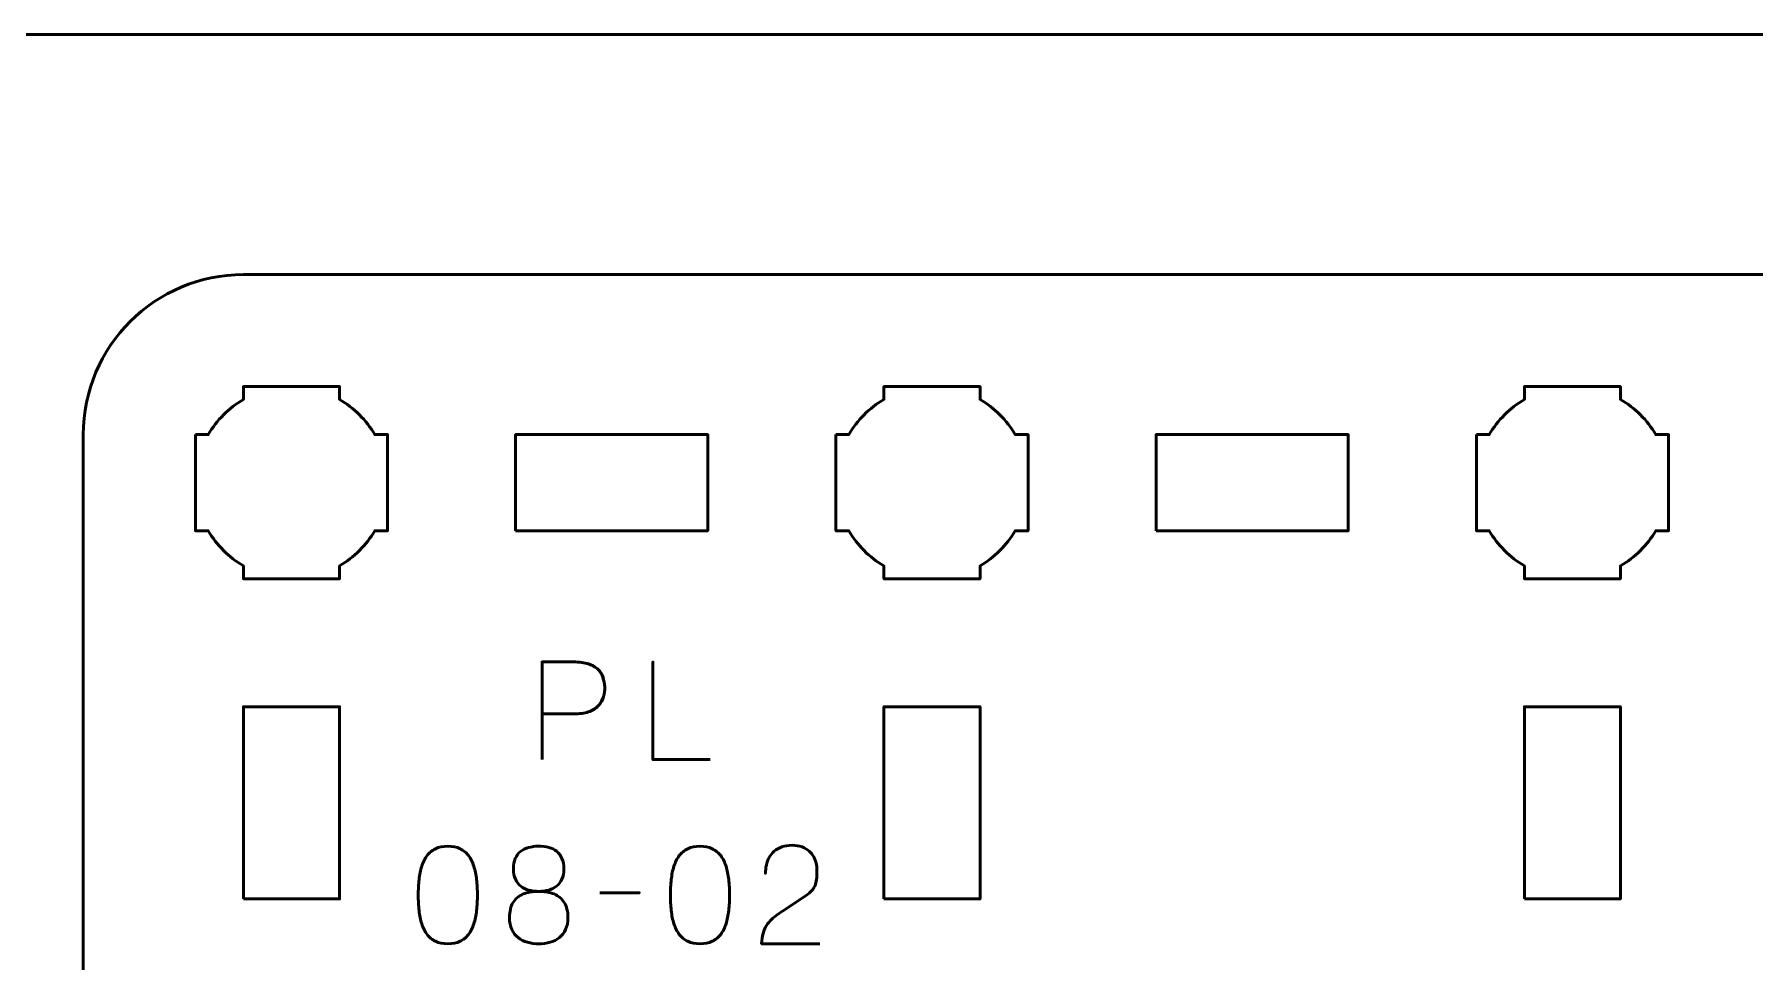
# Model space of a CAD drawing. Header units: centimetres. Extents: x -21 to 0, y -29.7 to 0.
# Drawn here: x -16.1 to -10.73, y -2.9 to 0 of the extents above; entities that cross this region are included whole.
import ezdxf

# ---------------------------------------------------------------- set-up
doc = ezdxf.new("R2010")
doc.units = ezdxf.units.CM
doc.header["$MEASUREMENT"] = 0
doc.layers.add('Layer 1', color=7, linetype='Continuous')

msp = doc.modelspace()

# ---------------------------------------------------------------- linework, layer by layer
at = {"layer": 'Layer 1', "lineweight": 53}
for points in [[(-14.59998, -1.55002), (-13.99998, -1.55002), (-13.99998, -1.25002), (-14.59998, -1.25002), (-14.59998, -1.55002)], [(-12.59998, -1.55002), (-11.99998, -1.55002), (-11.99998, -1.25002), (-12.59998, -1.25002), (-12.59998, -1.55002)], [(-15.44998, -2.70002), (-15.14998, -2.70002), (-15.14998, -2.10002), (-15.44998, -2.10002), (-15.44998, -2.70002)], [(-13.44998, -2.70002), (-13.14998, -2.70002), (-13.14998, -2.10002), (-13.44998, -2.10002), (-13.44998, -2.70002)], [(-11.44998, -2.70002), (-11.14998, -2.70002), (-11.14998, -2.10002), (-11.44998, -2.10002), (-11.44998, -2.70002)]]:
    msp.add_lwpolyline(points, close=True, dxfattribs=at)
at = {"layer": 'Layer 1', "color": 1, "lineweight": 53}
msp.add_open_spline([(-21.00003, -29.19995), (-21.00003, -29.19995), (-21.00003, -5.29992), (-21.00003, -5.29992), (-21.00003, -5.29992), (-21.00003, -5.21709), (-20.93286, -5.14992), (-20.85003, -5.14992), (-20.85003, -5.14992), (-20.7672, -5.14992), (-20.70003, -5.08275), (-20.70003, -4.99992), (-20.70003, -4.99992), (-20.70003, -4.91709), (-20.7672, -4.84992), (-20.85003, -4.84992), (-20.85003, -4.84992), (-20.93286, -4.84992), (-21.00003, -4.78275), (-21.00003, -4.69992), (-21.00003, -4.69992), (-21.00003, -4.61709), (-20.93286, -4.54992), (-20.85003, -4.54992), (-20.85003, -4.54992), (-20.7672, -4.54992), (-20.70003, -4.48275), (-20.70003, -4.39992), (-20.70003, -4.39992), (-20.70003, -4.31709), (-20.7672, -4.24992), (-20.85003, -4.24992), (-20.85003, -4.24992), (-20.93286, -4.24992), (-21.00003, -4.18275), (-21.00003, -4.09992), (-21.00003, -4.09992), (-21.00003, -4.01709), (-20.93286, -3.94992), (-20.85003, -3.94992), (-20.85003, -3.94992), (-20.7672, -3.94992), (-20.70003, -3.88275), (-20.70003, -3.79992), (-20.70003, -3.79992), (-20.70003, -3.71709), (-20.7672, -3.64992), (-20.85003, -3.64992), (-20.85003, -3.64992), (-20.93286, -3.64992), (-21.00003, -3.58275), (-21.00003, -3.49992), (-21.00003, -3.49992), (-21.00003, -3.41709), (-20.93286, -3.34992), (-20.85003, -3.34992), (-20.85003, -3.34992), (-20.7672, -3.34992), (-20.70003, -3.28275), (-20.70003, -3.19992), (-20.70003, -3.19992), (-20.70003, -3.11709), (-20.7672, -3.04992), (-20.85003, -3.04992), (-20.85003, -3.04992), (-20.93286, -3.04992), (-21.00003, -2.98275), (-21.00003, -2.89992), (-21.00003, -2.89992), (-21.00003, -2.81709), (-20.93286, -2.74992), (-20.85003, -2.74992), (-20.85003, -2.74992), (-20.7672, -2.74992), (-20.70003, -2.68275), (-20.70003, -2.59992), (-20.70003, -2.59992), (-20.70003, -2.51709), (-20.7672, -2.44992), (-20.85003, -2.44992), (-20.85003, -2.44992), (-20.93286, -2.44992), (-21.00003, -2.38275), (-21.00003, -2.29992), (-21.00003, -2.29992), (-21.00003, -2.21709), (-20.93286, -2.14992), (-20.85003, -2.14992), (-20.85003, -2.14992), (-20.7672, -2.14992), (-20.70003, -2.08275), (-20.70003, -1.99992), (-20.70003, -1.99992), (-20.70003, -1.91709), (-20.7672, -1.84992), (-20.85003, -1.84992), (-20.85003, -1.84992), (-20.93286, -1.84992), (-21.00003, -1.78275), (-21.00003, -1.69992), (-21.00003, -1.69992), (-21.00003, -1.61709), (-20.93286, -1.54992), (-20.85003, -1.54992), (-20.85003, -1.54992), (-20.7672, -1.54992), (-20.70003, -1.48275), (-20.70003, -1.39992), (-20.70003, -1.39992), (-20.70003, -1.31709), (-20.7672, -1.24992), (-20.85003, -1.24992), (-20.85003, -1.24992), (-20.93286, -1.24992), (-21.00003, -1.18275), (-21.00003, -1.09992), (-21.00003, -1.09992), (-21.00003, -1.09992), (-21.00003, -0.49992), (-21.00003, -0.49992), (-21.00003, -0.49992), (-21.00003, -0.22295), (-20.77694, 0.00004), (-20.49994, 0.00004), (-20.49994, 0.00004), (-20.49994, 0.00004), (-0.50008, 0.00004), (-0.50008, 0.00004), (-0.50008, 0.00004), (-0.22294, 0.00004), (0.00002, -0.22295), (0.00002, -0.49992), (0.00002, -0.49992), (0.00002, -0.49992), (0.00002, -29.19995), (0.00002, -29.19995), (0.00002, -29.19995), (0.00002, -29.47695), (-0.22294, -29.70004), (-0.50008, -29.70004), (-0.50008, -29.70004), (-0.50008, -29.70004), (-20.49994, -29.70004), (-20.49994, -29.70004), (-20.49994, -29.70004), (-20.77694, -29.70004), (-21.00003, -29.47695), (-21.00003, -29.19995)], degree=3, knots=[0, 0, 0, 0, 0.027027, 0.027027, 0.027027, 0.027027, 0.0540541, 0.0540541, 0.0540541, 0.0540541, 0.0810811, 0.0810811, 0.0810811, 0.0810811, 0.1081081, 0.1081081, 0.1081081, 0.1081081, 0.1351351, 0.1351351, 0.1351351, 0.1351351, 0.1621622, 0.1621622, 0.1621622, 0.1621622, 0.1891892, 0.1891892, 0.1891892, 0.1891892, 0.2162162, 0.2162162, 0.2162162, 0.2162162, 0.2432432, 0.2432432, 0.2432432, 0.2432432, 0.2702703, 0.2702703, 0.2702703, 0.2702703, 0.2972973, 0.2972973, 0.2972973, 0.2972973, 0.3243243, 0.3243243, 0.3243243, 0.3243243, 0.3513514, 0.3513514, 0.3513514, 0.3513514, 0.3783784, 0.3783784, 0.3783784, 0.3783784, 0.4054054, 0.4054054, 0.4054054, 0.4054054, 0.4324324, 0.4324324, 0.4324324, 0.4324324, 0.4594595, 0.4594595, 0.4594595, 0.4594595, 0.4864865, 0.4864865, 0.4864865, 0.4864865, 0.5135135, 0.5135135, 0.5135135, 0.5135135, 0.5405405, 0.5405405, 0.5405405, 0.5405405, 0.5675676, 0.5675676, 0.5675676, 0.5675676, 0.5945946, 0.5945946, 0.5945946, 0.5945946, 0.6216216, 0.6216216, 0.6216216, 0.6216216, 0.6486486, 0.6486486, 0.6486486, 0.6486486, 0.6756757, 0.6756757, 0.6756757, 0.6756757, 0.7027027, 0.7027027, 0.7027027, 0.7027027, 0.7297297, 0.7297297, 0.7297297, 0.7297297, 0.7567568, 0.7567568, 0.7567568, 0.7567568, 0.7837838, 0.7837838, 0.7837838, 0.7837838, 0.8108108, 0.8108108, 0.8108108, 0.8108108, 0.8378378, 0.8378378, 0.8378378, 0.8378378, 0.8648649, 0.8648649, 0.8648649, 0.8648649, 0.8918919, 0.8918919, 0.8918919, 0.8918919, 0.9189189, 0.9189189, 0.9189189, 0.9189189, 0.9459459, 0.9459459, 0.9459459, 0.9459459, 0.972973, 0.972973, 0.972973, 0.972973, 1, 1, 1, 1], dxfattribs=at)
at = {"layer": 'Layer 1', "color": 3, "lineweight": 53}
msp.add_open_spline([(-15.94998, -3.55002), (-15.94998, -3.55002), (-15.94998, -1.25002), (-15.94998, -1.25002), (-15.94998, -1.25002), (-15.94998, -0.97393), (-15.72607, -0.75002), (-15.44998, -0.75002), (-15.44998, -0.75002), (-15.44998, -0.75002), (-1.14998, -0.75002), (-1.14998, -0.75002), (-1.14998, -0.75002), (-0.87389, -0.75002), (-0.64998, -0.97393), (-0.64998, -1.25002), (-0.64998, -1.25002), (-0.64998, -1.25002), (-0.64998, -3.55002), (-0.64998, -3.55002), (-0.64998, -3.55002), (-0.64998, -3.82611), (-0.87389, -4.05002), (-1.14998, -4.05002), (-1.14998, -4.05002), (-1.14998, -4.05002), (-15.44998, -4.05002), (-15.44998, -4.05002), (-15.44998, -4.05002), (-15.72607, -4.05002), (-15.94998, -3.82611), (-15.94998, -3.55002)], degree=3, knots=[0, 0, 0, 0, 0.125, 0.125, 0.125, 0.125, 0.25, 0.25, 0.25, 0.25, 0.375, 0.375, 0.375, 0.375, 0.5, 0.5, 0.5, 0.5, 0.625, 0.625, 0.625, 0.625, 0.75, 0.75, 0.75, 0.75, 0.875, 0.875, 0.875, 0.875, 1, 1, 1, 1], dxfattribs=at)
at = {"layer": 'Layer 1', "lineweight": 53}
for points in [[(-15.59998, -1.25002), (-15.59998, -1.25002), (-15.55983, -1.25002), (-15.55983, -1.25002), (-15.55983, -1.25002), (-15.53348, -1.20449), (-15.49551, -1.16652), (-15.44998, -1.14017), (-15.44998, -1.14017), (-15.44998, -1.14017), (-15.44998, -1.10002), (-15.44998, -1.10002), (-15.44998, -1.10002), (-15.44998, -1.10002), (-15.29998, -1.10002), (-15.29998, -1.10002), (-15.29998, -1.10002), (-15.29998, -1.10002), (-15.14998, -1.10002), (-15.14998, -1.10002), (-15.14998, -1.10002), (-15.14998, -1.10002), (-15.14998, -1.14017), (-15.14998, -1.14017), (-15.14998, -1.14017), (-15.10445, -1.16652), (-15.06648, -1.20449), (-15.04013, -1.25002), (-15.04013, -1.25002), (-15.04013, -1.25002), (-14.99998, -1.25002), (-14.99998, -1.25002), (-14.99998, -1.25002), (-14.99998, -1.25002), (-14.99998, -1.40002), (-14.99998, -1.40002), (-14.99998, -1.40002), (-14.99998, -1.40002), (-14.99998, -1.55002), (-14.99998, -1.55002), (-14.99998, -1.55002), (-14.99998, -1.55002), (-15.04013, -1.55002), (-15.04013, -1.55002), (-15.04013, -1.55002), (-15.06648, -1.59555), (-15.10445, -1.63352), (-15.14998, -1.65987), (-15.14998, -1.65987), (-15.14998, -1.65987), (-15.14998, -1.70002), (-15.14998, -1.70002), (-15.14998, -1.70002), (-15.14998, -1.70002), (-15.29998, -1.70002), (-15.29998, -1.70002), (-15.29998, -1.70002), (-15.29998, -1.70002), (-15.44998, -1.70002), (-15.44998, -1.70002), (-15.44998, -1.70002), (-15.44998, -1.70002), (-15.44998, -1.65987), (-15.44998, -1.65987), (-15.44998, -1.65987), (-15.49551, -1.63352), (-15.53348, -1.59555), (-15.55983, -1.55002), (-15.55983, -1.55002), (-15.55983, -1.55002), (-15.59998, -1.55002), (-15.59998, -1.55002), (-15.59998, -1.55002), (-15.59998, -1.55002), (-15.59998, -1.40002), (-15.59998, -1.40002), (-15.59998, -1.40002), (-15.59998, -1.40002), (-15.59998, -1.25002), (-15.59998, -1.25002)], [(-13.59998, -1.25002), (-13.59998, -1.25002), (-13.55983, -1.25002), (-13.55983, -1.25002), (-13.55983, -1.25002), (-13.53348, -1.20449), (-13.49551, -1.16652), (-13.44998, -1.14017), (-13.44998, -1.14017), (-13.44998, -1.14017), (-13.44998, -1.10002), (-13.44998, -1.10002), (-13.44998, -1.10002), (-13.44998, -1.10002), (-13.29998, -1.10002), (-13.29998, -1.10002), (-13.29998, -1.10002), (-13.29998, -1.10002), (-13.14998, -1.10002), (-13.14998, -1.10002), (-13.14998, -1.10002), (-13.14998, -1.10002), (-13.14998, -1.14017), (-13.14998, -1.14017), (-13.14998, -1.14017), (-13.10445, -1.16652), (-13.06648, -1.20449), (-13.04013, -1.25002), (-13.04013, -1.25002), (-13.04013, -1.25002), (-12.99998, -1.25002), (-12.99998, -1.25002), (-12.99998, -1.25002), (-12.99998, -1.25002), (-12.99998, -1.40002), (-12.99998, -1.40002), (-12.99998, -1.40002), (-12.99998, -1.40002), (-12.99998, -1.55002), (-12.99998, -1.55002), (-12.99998, -1.55002), (-12.99998, -1.55002), (-13.04013, -1.55002), (-13.04013, -1.55002), (-13.04013, -1.55002), (-13.06648, -1.59555), (-13.10445, -1.63352), (-13.14998, -1.65987), (-13.14998, -1.65987), (-13.14998, -1.65987), (-13.14998, -1.70002), (-13.14998, -1.70002), (-13.14998, -1.70002), (-13.14998, -1.70002), (-13.29998, -1.70002), (-13.29998, -1.70002), (-13.29998, -1.70002), (-13.29998, -1.70002), (-13.44998, -1.70002), (-13.44998, -1.70002), (-13.44998, -1.70002), (-13.44998, -1.70002), (-13.44998, -1.65987), (-13.44998, -1.65987), (-13.44998, -1.65987), (-13.49551, -1.63352), (-13.53348, -1.59555), (-13.55983, -1.55002), (-13.55983, -1.55002), (-13.55983, -1.55002), (-13.59998, -1.55002), (-13.59998, -1.55002), (-13.59998, -1.55002), (-13.59998, -1.55002), (-13.59998, -1.40002), (-13.59998, -1.40002), (-13.59998, -1.40002), (-13.59998, -1.40002), (-13.59998, -1.25002), (-13.59998, -1.25002)], [(-11.59998, -1.25002), (-11.59998, -1.25002), (-11.55983, -1.25002), (-11.55983, -1.25002), (-11.55983, -1.25002), (-11.53348, -1.20449), (-11.49551, -1.16652), (-11.44998, -1.14017), (-11.44998, -1.14017), (-11.44998, -1.14017), (-11.44998, -1.10002), (-11.44998, -1.10002), (-11.44998, -1.10002), (-11.44998, -1.10002), (-11.29998, -1.10002), (-11.29998, -1.10002), (-11.29998, -1.10002), (-11.29998, -1.10002), (-11.14998, -1.10002), (-11.14998, -1.10002), (-11.14998, -1.10002), (-11.14998, -1.10002), (-11.14998, -1.14017), (-11.14998, -1.14017), (-11.14998, -1.14017), (-11.10445, -1.16652), (-11.06648, -1.20449), (-11.04013, -1.25002), (-11.04013, -1.25002), (-11.04013, -1.25002), (-10.99998, -1.25002), (-10.99998, -1.25002), (-10.99998, -1.25002), (-10.99998, -1.25002), (-10.99998, -1.40002), (-10.99998, -1.40002), (-10.99998, -1.40002), (-10.99998, -1.40002), (-10.99998, -1.55002), (-10.99998, -1.55002), (-10.99998, -1.55002), (-10.99998, -1.55002), (-11.04013, -1.55002), (-11.04013, -1.55002), (-11.04013, -1.55002), (-11.06648, -1.59555), (-11.10445, -1.63352), (-11.14998, -1.65987), (-11.14998, -1.65987), (-11.14998, -1.65987), (-11.14998, -1.70002), (-11.14998, -1.70002), (-11.14998, -1.70002), (-11.14998, -1.70002), (-11.29998, -1.70002), (-11.29998, -1.70002), (-11.29998, -1.70002), (-11.29998, -1.70002), (-11.44998, -1.70002), (-11.44998, -1.70002), (-11.44998, -1.70002), (-11.44998, -1.70002), (-11.44998, -1.65987), (-11.44998, -1.65987), (-11.44998, -1.65987), (-11.49551, -1.63352), (-11.53348, -1.59555), (-11.55983, -1.55002), (-11.55983, -1.55002), (-11.55983, -1.55002), (-11.59998, -1.55002), (-11.59998, -1.55002), (-11.59998, -1.55002), (-11.59998, -1.55002), (-11.59998, -1.40002), (-11.59998, -1.40002), (-11.59998, -1.40002), (-11.59998, -1.40002), (-11.59998, -1.25002), (-11.59998, -1.25002)]]:
    msp.add_open_spline(points, degree=3, knots=[0, 0, 0, 0, 0.05, 0.05, 0.05, 0.05, 0.1, 0.1, 0.1, 0.1, 0.15, 0.15, 0.15, 0.15, 0.2, 0.2, 0.2, 0.2, 0.25, 0.25, 0.25, 0.25, 0.3, 0.3, 0.3, 0.3, 0.35, 0.35, 0.35, 0.35, 0.4, 0.4, 0.4, 0.4, 0.45, 0.45, 0.45, 0.45, 0.5, 0.5, 0.5, 0.5, 0.55, 0.55, 0.55, 0.55, 0.6, 0.6, 0.6, 0.6, 0.65, 0.65, 0.65, 0.65, 0.7, 0.7, 0.7, 0.7, 0.75, 0.75, 0.75, 0.75, 0.8, 0.8, 0.8, 0.8, 0.85, 0.85, 0.85, 0.85, 0.9, 0.9, 0.9, 0.9, 0.95, 0.95, 0.95, 0.95, 1, 1, 1, 1], dxfattribs=at)
at = {"layer": 'Layer 1', "color": 5, "lineweight": 53}
for points, knots in [([(-14.51757, -2.26496), (-14.51757, -2.26496), (-14.51757, -1.95974), (-14.51757, -1.95974), (-14.51757, -1.95974), (-14.51757, -1.95974), (-14.4202, -1.95974), (-14.4202, -1.95974), (-14.4202, -1.95974), (-14.40073, -1.95981), (-14.38472, -1.962), (-14.37209, -1.96623), (-14.37209, -1.96623), (-14.35953, -1.97039), (-14.34965, -1.97618), (-14.34252, -1.98352), (-14.34252, -1.98352), (-14.3354, -1.99078), (-14.33032, -1.99911), (-14.32721, -2.00849), (-14.32721, -2.00849), (-14.32418, -2.01788), (-14.32242, -2.02768), (-14.32199, -2.03806), (-14.32199, -2.03806), (-14.3215, -2.04843), (-14.3227, -2.05859), (-14.32552, -2.06846), (-14.32552, -2.06846), (-14.32841, -2.07834), (-14.33328, -2.0873), (-14.34027, -2.09535), (-14.34027, -2.09535), (-14.34718, -2.10339), (-14.35656, -2.10981), (-14.36835, -2.11454), (-14.36835, -2.11454), (-14.38013, -2.11933), (-14.39473, -2.12173), (-14.41216, -2.12187), (-14.41216, -2.12187), (-14.41216, -2.12187), (-14.51757, -2.12187), (-14.51757, -2.12187), (-14.51757, -2.12187), (-14.51757, -2.12187), (-14.41216, -2.12187), (-14.41216, -2.12187), (-14.41216, -2.12187), (-14.39509, -2.12173), (-14.38062, -2.11933), (-14.36891, -2.11454), (-14.36891, -2.11454), (-14.35713, -2.10981), (-14.34774, -2.10339), (-14.34069, -2.09535), (-14.34069, -2.09535), (-14.3337, -2.0873), (-14.32869, -2.07834), (-14.32573, -2.06846), (-14.32573, -2.06846), (-14.32277, -2.05859), (-14.3215, -2.04843), (-14.32199, -2.03806), (-14.32199, -2.03806), (-14.32242, -2.02768), (-14.32418, -2.01788), (-14.32735, -2.00849), (-14.32735, -2.00849), (-14.33046, -1.99911), (-14.33568, -1.99078), (-14.34281, -1.98352), (-14.34281, -1.98352), (-14.35, -1.97618), (-14.35988, -1.97039), (-14.37244, -1.96623), (-14.37244, -1.96623), (-14.38507, -1.962), (-14.40094, -1.95981), (-14.4202, -1.95974), (-14.4202, -1.95974), (-14.4202, -1.95974), (-14.51757, -1.95974), (-14.51757, -1.95974), (-14.51757, -1.95974), (-14.51757, -1.95974), (-14.51757, -2.26496), (-14.51757, -2.26496)], [0, 0, 0, 0, 0.0454545, 0.0454545, 0.0454545, 0.0454545, 0.0909091, 0.0909091, 0.0909091, 0.0909091, 0.1363636, 0.1363636, 0.1363636, 0.1363636, 0.1818182, 0.1818182, 0.1818182, 0.1818182, 0.2272727, 0.2272727, 0.2272727, 0.2272727, 0.2727273, 0.2727273, 0.2727273, 0.2727273, 0.3181818, 0.3181818, 0.3181818, 0.3181818, 0.3636364, 0.3636364, 0.3636364, 0.3636364, 0.4090909, 0.4090909, 0.4090909, 0.4090909, 0.4545455, 0.4545455, 0.4545455, 0.4545455, 0.5, 0.5, 0.5, 0.5, 0.5454545, 0.5454545, 0.5454545, 0.5454545, 0.5909091, 0.5909091, 0.5909091, 0.5909091, 0.6363636, 0.6363636, 0.6363636, 0.6363636, 0.6818182, 0.6818182, 0.6818182, 0.6818182, 0.7272727, 0.7272727, 0.7272727, 0.7272727, 0.7727273, 0.7727273, 0.7727273, 0.7727273, 0.8181818, 0.8181818, 0.8181818, 0.8181818, 0.8636364, 0.8636364, 0.8636364, 0.8636364, 0.9090909, 0.9090909, 0.9090909, 0.9090909, 0.9545455, 0.9545455, 0.9545455, 0.9545455, 1, 1, 1, 1]), ([(-13.99307, -2.26496), (-13.99307, -2.26496), (-14.17129, -2.26496), (-14.17129, -2.26496), (-14.17129, -2.26496), (-14.17129, -2.26496), (-14.17129, -1.95974), (-14.17129, -1.95974), (-14.17129, -1.95974), (-14.17129, -1.95974), (-14.17129, -2.26496), (-14.17129, -2.26496), (-14.17129, -2.26496), (-14.17129, -2.26496), (-13.99307, -2.26496), (-13.99307, -2.26496)], [0, 0, 0, 0, 0.25, 0.25, 0.25, 0.25, 0.5, 0.5, 0.5, 0.5, 0.75, 0.75, 0.75, 0.75, 1, 1, 1, 1]), ([(-14.81178, -2.84027), (-14.79697, -2.8402), (-14.7842, -2.83759), (-14.77354, -2.83251), (-14.77354, -2.83251), (-14.76296, -2.82743), (-14.75414, -2.82016), (-14.74709, -2.81092), (-14.74709, -2.81092), (-14.7401, -2.80161), (-14.7346, -2.7906), (-14.73051, -2.7779), (-14.73051, -2.7779), (-14.72648, -2.7652), (-14.72359, -2.7513), (-14.72197, -2.73606), (-14.72197, -2.73606), (-14.72027, -2.72082), (-14.71943, -2.7048), (-14.7195, -2.68787), (-14.7195, -2.68787), (-14.71943, -2.67101), (-14.72027, -2.65499), (-14.72197, -2.63982), (-14.72197, -2.63982), (-14.72359, -2.62465), (-14.72648, -2.61068), (-14.73051, -2.59798), (-14.73051, -2.59798), (-14.7346, -2.58535), (-14.7401, -2.57435), (-14.74709, -2.56496), (-14.74709, -2.56496), (-14.75414, -2.55565), (-14.76296, -2.54838), (-14.77354, -2.5433), (-14.77354, -2.5433), (-14.7842, -2.53815), (-14.79697, -2.53554), (-14.81178, -2.53547), (-14.81178, -2.53547), (-14.8266, -2.53554), (-14.83937, -2.53815), (-14.85003, -2.5433), (-14.85003, -2.5433), (-14.86061, -2.54838), (-14.86943, -2.55565), (-14.87648, -2.56496), (-14.87648, -2.56496), (-14.88347, -2.57435), (-14.88897, -2.58535), (-14.89306, -2.59798), (-14.89306, -2.59798), (-14.89709, -2.61068), (-14.89998, -2.62465), (-14.9016, -2.63982), (-14.9016, -2.63982), (-14.90329, -2.65499), (-14.90414, -2.67101), (-14.90407, -2.68787), (-14.90407, -2.68787), (-14.90414, -2.7048), (-14.90329, -2.72082), (-14.9016, -2.73606), (-14.9016, -2.73606), (-14.89998, -2.7513), (-14.89709, -2.7652), (-14.89306, -2.7779), (-14.89306, -2.7779), (-14.88897, -2.7906), (-14.88347, -2.80161), (-14.87648, -2.81092), (-14.87648, -2.81092), (-14.86943, -2.82016), (-14.86061, -2.82743), (-14.85003, -2.83251), (-14.85003, -2.83251), (-14.83937, -2.83759), (-14.8266, -2.8402), (-14.81178, -2.84027)], [0, 0, 0, 0, 0.05, 0.05, 0.05, 0.05, 0.1, 0.1, 0.1, 0.1, 0.15, 0.15, 0.15, 0.15, 0.2, 0.2, 0.2, 0.2, 0.25, 0.25, 0.25, 0.25, 0.3, 0.3, 0.3, 0.3, 0.35, 0.35, 0.35, 0.35, 0.4, 0.4, 0.4, 0.4, 0.45, 0.45, 0.45, 0.45, 0.5, 0.5, 0.5, 0.5, 0.55, 0.55, 0.55, 0.55, 0.6, 0.6, 0.6, 0.6, 0.65, 0.65, 0.65, 0.65, 0.7, 0.7, 0.7, 0.7, 0.75, 0.75, 0.75, 0.75, 0.8, 0.8, 0.8, 0.8, 0.85, 0.85, 0.85, 0.85, 0.9, 0.9, 0.9, 0.9, 0.95, 0.95, 0.95, 0.95, 1, 1, 1, 1]), ([(-14.81178, -2.84027), (-14.79697, -2.8402), (-14.7842, -2.83759), (-14.77354, -2.83251), (-14.77354, -2.83251), (-14.76296, -2.82743), (-14.75414, -2.82016), (-14.74709, -2.81092), (-14.74709, -2.81092), (-14.7401, -2.80161), (-14.7346, -2.7906), (-14.73051, -2.7779), (-14.73051, -2.7779), (-14.72648, -2.7652), (-14.72359, -2.7513), (-14.72197, -2.73606), (-14.72197, -2.73606), (-14.72027, -2.72082), (-14.71943, -2.7048), (-14.7195, -2.68787), (-14.7195, -2.68787), (-14.71943, -2.67101), (-14.72027, -2.65499), (-14.72197, -2.63982), (-14.72197, -2.63982), (-14.72359, -2.62465), (-14.72648, -2.61068), (-14.73051, -2.59798), (-14.73051, -2.59798), (-14.7346, -2.58535), (-14.7401, -2.57435), (-14.74709, -2.56496), (-14.74709, -2.56496), (-14.75414, -2.55565), (-14.76296, -2.54838), (-14.77354, -2.5433), (-14.77354, -2.5433), (-14.7842, -2.53815), (-14.79697, -2.53554), (-14.81178, -2.53547), (-14.81178, -2.53547), (-14.8266, -2.53554), (-14.83937, -2.53815), (-14.85003, -2.5433), (-14.85003, -2.5433), (-14.86061, -2.54838), (-14.86943, -2.55565), (-14.87648, -2.56496), (-14.87648, -2.56496), (-14.88347, -2.57435), (-14.88897, -2.58535), (-14.89306, -2.59798), (-14.89306, -2.59798), (-14.89709, -2.61068), (-14.89998, -2.62465), (-14.9016, -2.63982), (-14.9016, -2.63982), (-14.90329, -2.65499), (-14.90414, -2.67101), (-14.90407, -2.68787), (-14.90407, -2.68787), (-14.90414, -2.7048), (-14.90329, -2.72082), (-14.9016, -2.73606), (-14.9016, -2.73606), (-14.89998, -2.7513), (-14.89709, -2.7652), (-14.89306, -2.7779), (-14.89306, -2.7779), (-14.88897, -2.7906), (-14.88347, -2.80161), (-14.87648, -2.81092), (-14.87648, -2.81092), (-14.86943, -2.82016), (-14.86061, -2.82743), (-14.85003, -2.83251), (-14.85003, -2.83251), (-14.83937, -2.83759), (-14.8266, -2.8402), (-14.81178, -2.84027)], [0, 0, 0, 0, 0.05, 0.05, 0.05, 0.05, 0.1, 0.1, 0.1, 0.1, 0.15, 0.15, 0.15, 0.15, 0.2, 0.2, 0.2, 0.2, 0.25, 0.25, 0.25, 0.25, 0.3, 0.3, 0.3, 0.3, 0.35, 0.35, 0.35, 0.35, 0.4, 0.4, 0.4, 0.4, 0.45, 0.45, 0.45, 0.45, 0.5, 0.5, 0.5, 0.5, 0.55, 0.55, 0.55, 0.55, 0.6, 0.6, 0.6, 0.6, 0.65, 0.65, 0.65, 0.65, 0.7, 0.7, 0.7, 0.7, 0.75, 0.75, 0.75, 0.75, 0.8, 0.8, 0.8, 0.8, 0.85, 0.85, 0.85, 0.85, 0.9, 0.9, 0.9, 0.9, 0.95, 0.95, 0.95, 0.95, 1, 1, 1, 1]), ([(-14.52815, -2.67644), (-14.51729, -2.67644), (-14.50713, -2.67517), (-14.4976, -2.67263), (-14.4976, -2.67263), (-14.48815, -2.67002), (-14.47982, -2.66593), (-14.47256, -2.66035), (-14.47256, -2.66035), (-14.46536, -2.65478), (-14.45972, -2.64751), (-14.45562, -2.63855), (-14.45562, -2.63855), (-14.45153, -2.62966), (-14.44949, -2.61887), (-14.44942, -2.60617), (-14.44942, -2.60617), (-14.44949, -2.59347), (-14.45146, -2.5826), (-14.45534, -2.57357), (-14.45534, -2.57357), (-14.45922, -2.56454), (-14.46473, -2.55713), (-14.47178, -2.55142), (-14.47178, -2.55142), (-14.47884, -2.54577), (-14.48716, -2.54161), (-14.49676, -2.539), (-14.49676, -2.539), (-14.50628, -2.53639), (-14.5168, -2.53526), (-14.52815, -2.53547), (-14.52815, -2.53547), (-14.53951, -2.53561), (-14.55003, -2.5371), (-14.55955, -2.53971), (-14.55955, -2.53971), (-14.56915, -2.54239), (-14.57747, -2.54648), (-14.58453, -2.55205), (-14.58453, -2.55205), (-14.59158, -2.55763), (-14.59709, -2.56489), (-14.60097, -2.57378), (-14.60097, -2.57378), (-14.60485, -2.58274), (-14.60682, -2.59347), (-14.60689, -2.60617), (-14.60689, -2.60617), (-14.60682, -2.61887), (-14.60478, -2.62966), (-14.60068, -2.63855), (-14.60068, -2.63855), (-14.59659, -2.64751), (-14.59095, -2.65478), (-14.58368, -2.66035), (-14.58368, -2.66035), (-14.57648, -2.66593), (-14.56816, -2.67002), (-14.5587, -2.67263), (-14.5587, -2.67263), (-14.54918, -2.67517), (-14.53902, -2.67644), (-14.52815, -2.67644)], [0, 0, 0, 0, 0.0625, 0.0625, 0.0625, 0.0625, 0.125, 0.125, 0.125, 0.125, 0.1875, 0.1875, 0.1875, 0.1875, 0.25, 0.25, 0.25, 0.25, 0.3125, 0.3125, 0.3125, 0.3125, 0.375, 0.375, 0.375, 0.375, 0.4375, 0.4375, 0.4375, 0.4375, 0.5, 0.5, 0.5, 0.5, 0.5625, 0.5625, 0.5625, 0.5625, 0.625, 0.625, 0.625, 0.625, 0.6875, 0.6875, 0.6875, 0.6875, 0.75, 0.75, 0.75, 0.75, 0.8125, 0.8125, 0.8125, 0.8125, 0.875, 0.875, 0.875, 0.875, 0.9375, 0.9375, 0.9375, 0.9375, 1, 1, 1, 1]), ([(-14.52815, -2.67644), (-14.51729, -2.67644), (-14.50713, -2.67517), (-14.4976, -2.67263), (-14.4976, -2.67263), (-14.48815, -2.67002), (-14.47982, -2.66593), (-14.47256, -2.66035), (-14.47256, -2.66035), (-14.46536, -2.65478), (-14.45972, -2.64751), (-14.45562, -2.63855), (-14.45562, -2.63855), (-14.45153, -2.62966), (-14.44949, -2.61887), (-14.44942, -2.60617), (-14.44942, -2.60617), (-14.44949, -2.59347), (-14.45146, -2.5826), (-14.45534, -2.57357), (-14.45534, -2.57357), (-14.45922, -2.56454), (-14.46473, -2.55713), (-14.47178, -2.55142), (-14.47178, -2.55142), (-14.47884, -2.54577), (-14.48716, -2.54161), (-14.49676, -2.539), (-14.49676, -2.539), (-14.50628, -2.53639), (-14.5168, -2.53526), (-14.52815, -2.53547), (-14.52815, -2.53547), (-14.53951, -2.53561), (-14.55003, -2.5371), (-14.55955, -2.53971), (-14.55955, -2.53971), (-14.56915, -2.54239), (-14.57747, -2.54648), (-14.58453, -2.55205), (-14.58453, -2.55205), (-14.59158, -2.55763), (-14.59709, -2.56489), (-14.60097, -2.57378), (-14.60097, -2.57378), (-14.60485, -2.58274), (-14.60682, -2.59347), (-14.60689, -2.60617), (-14.60689, -2.60617), (-14.60682, -2.61887), (-14.60478, -2.62966), (-14.60068, -2.63855), (-14.60068, -2.63855), (-14.59659, -2.64751), (-14.59095, -2.65478), (-14.58368, -2.66035), (-14.58368, -2.66035), (-14.57648, -2.66593), (-14.56816, -2.67002), (-14.5587, -2.67263), (-14.5587, -2.67263), (-14.54918, -2.67517), (-14.53902, -2.67644), (-14.52815, -2.67644)], [0, 0, 0, 0, 0.0625, 0.0625, 0.0625, 0.0625, 0.125, 0.125, 0.125, 0.125, 0.1875, 0.1875, 0.1875, 0.1875, 0.25, 0.25, 0.25, 0.25, 0.3125, 0.3125, 0.3125, 0.3125, 0.375, 0.375, 0.375, 0.375, 0.4375, 0.4375, 0.4375, 0.4375, 0.5, 0.5, 0.5, 0.5, 0.5625, 0.5625, 0.5625, 0.5625, 0.625, 0.625, 0.625, 0.625, 0.6875, 0.6875, 0.6875, 0.6875, 0.75, 0.75, 0.75, 0.75, 0.8125, 0.8125, 0.8125, 0.8125, 0.875, 0.875, 0.875, 0.875, 0.9375, 0.9375, 0.9375, 0.9375, 1, 1, 1, 1]), ([(-14.02439, -2.84027), (-14.00958, -2.8402), (-13.99681, -2.83759), (-13.98615, -2.83251), (-13.98615, -2.83251), (-13.97557, -2.82743), (-13.96675, -2.82016), (-13.9597, -2.81092), (-13.9597, -2.81092), (-13.95271, -2.80161), (-13.94721, -2.7906), (-13.94312, -2.7779), (-13.94312, -2.7779), (-13.93909, -2.7652), (-13.9362, -2.7513), (-13.93458, -2.73606), (-13.93458, -2.73606), (-13.93288, -2.72082), (-13.93204, -2.7048), (-13.93211, -2.68787), (-13.93211, -2.68787), (-13.93204, -2.67101), (-13.93288, -2.65499), (-13.93458, -2.63982), (-13.93458, -2.63982), (-13.9362, -2.62465), (-13.93909, -2.61068), (-13.94312, -2.59798), (-13.94312, -2.59798), (-13.94721, -2.58535), (-13.95271, -2.57435), (-13.9597, -2.56496), (-13.9597, -2.56496), (-13.96675, -2.55565), (-13.97557, -2.54838), (-13.98615, -2.5433), (-13.98615, -2.5433), (-13.99681, -2.53815), (-14.00958, -2.53554), (-14.02439, -2.53547), (-14.02439, -2.53547), (-14.03921, -2.53554), (-14.05198, -2.53815), (-14.06264, -2.5433), (-14.06264, -2.5433), (-14.07322, -2.54838), (-14.08204, -2.55565), (-14.08909, -2.56496), (-14.08909, -2.56496), (-14.09608, -2.57435), (-14.10158, -2.58535), (-14.10567, -2.59798), (-14.10567, -2.59798), (-14.1097, -2.61068), (-14.11259, -2.62465), (-14.11421, -2.63982), (-14.11421, -2.63982), (-14.1159, -2.65499), (-14.11675, -2.67101), (-14.11668, -2.68787), (-14.11668, -2.68787), (-14.11675, -2.7048), (-14.1159, -2.72082), (-14.11421, -2.73606), (-14.11421, -2.73606), (-14.11259, -2.7513), (-14.1097, -2.7652), (-14.10567, -2.7779), (-14.10567, -2.7779), (-14.10158, -2.7906), (-14.09608, -2.80161), (-14.08909, -2.81092), (-14.08909, -2.81092), (-14.08204, -2.82016), (-14.07322, -2.82743), (-14.06264, -2.83251), (-14.06264, -2.83251), (-14.05198, -2.83759), (-14.03921, -2.8402), (-14.02439, -2.84027)], [0, 0, 0, 0, 0.05, 0.05, 0.05, 0.05, 0.1, 0.1, 0.1, 0.1, 0.15, 0.15, 0.15, 0.15, 0.2, 0.2, 0.2, 0.2, 0.25, 0.25, 0.25, 0.25, 0.3, 0.3, 0.3, 0.3, 0.35, 0.35, 0.35, 0.35, 0.4, 0.4, 0.4, 0.4, 0.45, 0.45, 0.45, 0.45, 0.5, 0.5, 0.5, 0.5, 0.55, 0.55, 0.55, 0.55, 0.6, 0.6, 0.6, 0.6, 0.65, 0.65, 0.65, 0.65, 0.7, 0.7, 0.7, 0.7, 0.75, 0.75, 0.75, 0.75, 0.8, 0.8, 0.8, 0.8, 0.85, 0.85, 0.85, 0.85, 0.9, 0.9, 0.9, 0.9, 0.95, 0.95, 0.95, 0.95, 1, 1, 1, 1]), ([(-14.02439, -2.84027), (-14.00958, -2.8402), (-13.99681, -2.83759), (-13.98615, -2.83251), (-13.98615, -2.83251), (-13.97557, -2.82743), (-13.96675, -2.82016), (-13.9597, -2.81092), (-13.9597, -2.81092), (-13.95271, -2.80161), (-13.94721, -2.7906), (-13.94312, -2.7779), (-13.94312, -2.7779), (-13.93909, -2.7652), (-13.9362, -2.7513), (-13.93458, -2.73606), (-13.93458, -2.73606), (-13.93288, -2.72082), (-13.93204, -2.7048), (-13.93211, -2.68787), (-13.93211, -2.68787), (-13.93204, -2.67101), (-13.93288, -2.65499), (-13.93458, -2.63982), (-13.93458, -2.63982), (-13.9362, -2.62465), (-13.93909, -2.61068), (-13.94312, -2.59798), (-13.94312, -2.59798), (-13.94721, -2.58535), (-13.95271, -2.57435), (-13.9597, -2.56496), (-13.9597, -2.56496), (-13.96675, -2.55565), (-13.97557, -2.54838), (-13.98615, -2.5433), (-13.98615, -2.5433), (-13.99681, -2.53815), (-14.00958, -2.53554), (-14.02439, -2.53547), (-14.02439, -2.53547), (-14.03921, -2.53554), (-14.05198, -2.53815), (-14.06264, -2.5433), (-14.06264, -2.5433), (-14.07322, -2.54838), (-14.08204, -2.55565), (-14.08909, -2.56496), (-14.08909, -2.56496), (-14.09608, -2.57435), (-14.10158, -2.58535), (-14.10567, -2.59798), (-14.10567, -2.59798), (-14.1097, -2.61068), (-14.11259, -2.62465), (-14.11421, -2.63982), (-14.11421, -2.63982), (-14.1159, -2.65499), (-14.11675, -2.67101), (-14.11668, -2.68787), (-14.11668, -2.68787), (-14.11675, -2.7048), (-14.1159, -2.72082), (-14.11421, -2.73606), (-14.11421, -2.73606), (-14.11259, -2.7513), (-14.1097, -2.7652), (-14.10567, -2.7779), (-14.10567, -2.7779), (-14.10158, -2.7906), (-14.09608, -2.80161), (-14.08909, -2.81092), (-14.08909, -2.81092), (-14.08204, -2.82016), (-14.07322, -2.82743), (-14.06264, -2.83251), (-14.06264, -2.83251), (-14.05198, -2.83759), (-14.03921, -2.8402), (-14.02439, -2.84027)], [0, 0, 0, 0, 0.05, 0.05, 0.05, 0.05, 0.1, 0.1, 0.1, 0.1, 0.15, 0.15, 0.15, 0.15, 0.2, 0.2, 0.2, 0.2, 0.25, 0.25, 0.25, 0.25, 0.3, 0.3, 0.3, 0.3, 0.35, 0.35, 0.35, 0.35, 0.4, 0.4, 0.4, 0.4, 0.45, 0.45, 0.45, 0.45, 0.5, 0.5, 0.5, 0.5, 0.55, 0.55, 0.55, 0.55, 0.6, 0.6, 0.6, 0.6, 0.65, 0.65, 0.65, 0.65, 0.7, 0.7, 0.7, 0.7, 0.75, 0.75, 0.75, 0.75, 0.8, 0.8, 0.8, 0.8, 0.85, 0.85, 0.85, 0.85, 0.9, 0.9, 0.9, 0.9, 0.95, 0.95, 0.95, 0.95, 1, 1, 1, 1]), ([(-13.65017, -2.84027), (-13.65017, -2.84027), (-13.83178, -2.84027), (-13.83178, -2.84027), (-13.83178, -2.84027), (-13.83143, -2.82799), (-13.82988, -2.81713), (-13.82726, -2.80781), (-13.82726, -2.80781), (-13.82458, -2.7985), (-13.82099, -2.79032), (-13.81654, -2.78326), (-13.81654, -2.78326), (-13.81202, -2.77621), (-13.80687, -2.76993), (-13.80102, -2.76442), (-13.80102, -2.76442), (-13.79516, -2.75885), (-13.78888, -2.75377), (-13.78211, -2.74897), (-13.78211, -2.74897), (-13.77534, -2.74424), (-13.76835, -2.73952), (-13.76108, -2.73486), (-13.76108, -2.73486), (-13.76108, -2.73486), (-13.68869, -2.6866), (-13.68869, -2.6866), (-13.68869, -2.6866), (-13.68129, -2.68138), (-13.6755, -2.67567), (-13.67141, -2.66953), (-13.67141, -2.66953), (-13.66725, -2.66339), (-13.66435, -2.6569), (-13.66259, -2.65005), (-13.66259, -2.65005), (-13.6609, -2.64328), (-13.65984, -2.6363), (-13.65949, -2.62924), (-13.65949, -2.62924), (-13.65913, -2.62211), (-13.65899, -2.61499), (-13.65906, -2.60786), (-13.65906, -2.60786), (-13.65906, -2.60201), (-13.65984, -2.59573), (-13.66139, -2.58895), (-13.66139, -2.58895), (-13.66301, -2.58225), (-13.66555, -2.57555), (-13.66915, -2.56892), (-13.66915, -2.56892), (-13.67275, -2.56228), (-13.67755, -2.55622), (-13.68354, -2.55071), (-13.68354, -2.55071), (-13.68954, -2.54528), (-13.69695, -2.54091), (-13.70577, -2.53759), (-13.70577, -2.53759), (-13.71459, -2.53427), (-13.72496, -2.53258), (-13.73695, -2.53251), (-13.73695, -2.53251), (-13.74902, -2.53258), (-13.75967, -2.53427), (-13.76885, -2.53752), (-13.76885, -2.53752), (-13.77802, -2.54076), (-13.78585, -2.54528), (-13.79234, -2.55099), (-13.79234, -2.55099), (-13.79883, -2.55671), (-13.80405, -2.56334), (-13.80814, -2.57075), (-13.80814, -2.57075), (-13.81224, -2.57816), (-13.8152, -2.58606), (-13.8171, -2.59439), (-13.8171, -2.59439), (-13.81901, -2.60271), (-13.81993, -2.61118), (-13.81993, -2.61972), (-13.81993, -2.61972), (-13.81993, -2.61118), (-13.81901, -2.60271), (-13.8171, -2.59439), (-13.8171, -2.59439), (-13.8152, -2.58606), (-13.81224, -2.57816), (-13.80814, -2.57075), (-13.80814, -2.57075), (-13.80405, -2.56334), (-13.79883, -2.55671), (-13.79234, -2.55099), (-13.79234, -2.55099), (-13.78585, -2.54528), (-13.77802, -2.54076), (-13.76885, -2.53752), (-13.76885, -2.53752), (-13.75967, -2.53427), (-13.74902, -2.53258), (-13.73695, -2.53251), (-13.73695, -2.53251), (-13.72496, -2.53258), (-13.71459, -2.53427), (-13.70577, -2.53759), (-13.70577, -2.53759), (-13.69695, -2.54091), (-13.68954, -2.54528), (-13.68354, -2.55071), (-13.68354, -2.55071), (-13.67755, -2.55622), (-13.67275, -2.56228), (-13.66915, -2.56892), (-13.66915, -2.56892), (-13.66555, -2.57555), (-13.66301, -2.58225), (-13.66139, -2.58895), (-13.66139, -2.58895), (-13.65984, -2.59573), (-13.65906, -2.60201), (-13.65906, -2.60786), (-13.65906, -2.60786), (-13.65899, -2.61499), (-13.65913, -2.62211), (-13.65949, -2.62924), (-13.65949, -2.62924), (-13.65984, -2.6363), (-13.6609, -2.64328), (-13.66259, -2.65005), (-13.66259, -2.65005), (-13.66435, -2.6569), (-13.66725, -2.66339), (-13.67141, -2.66953), (-13.67141, -2.66953), (-13.6755, -2.67567), (-13.68129, -2.68138), (-13.68869, -2.6866), (-13.68869, -2.6866), (-13.68869, -2.6866), (-13.76108, -2.73486), (-13.76108, -2.73486), (-13.76108, -2.73486), (-13.76835, -2.73952), (-13.77534, -2.74424), (-13.78211, -2.74897), (-13.78211, -2.74897), (-13.78888, -2.75377), (-13.79516, -2.75885), (-13.80102, -2.76442), (-13.80102, -2.76442), (-13.80687, -2.76993), (-13.81202, -2.77621), (-13.81654, -2.78326), (-13.81654, -2.78326), (-13.82099, -2.79032), (-13.82458, -2.7985), (-13.82726, -2.80781), (-13.82726, -2.80781), (-13.82988, -2.81713), (-13.83143, -2.82799), (-13.83178, -2.84027), (-13.83178, -2.84027), (-13.83178, -2.84027), (-13.65017, -2.84027), (-13.65017, -2.84027)], [0, 0, 0, 0, 0.0238095, 0.0238095, 0.0238095, 0.0238095, 0.047619, 0.047619, 0.047619, 0.047619, 0.0714286, 0.0714286, 0.0714286, 0.0714286, 0.0952381, 0.0952381, 0.0952381, 0.0952381, 0.1190476, 0.1190476, 0.1190476, 0.1190476, 0.1428571, 0.1428571, 0.1428571, 0.1428571, 0.1666667, 0.1666667, 0.1666667, 0.1666667, 0.1904762, 0.1904762, 0.1904762, 0.1904762, 0.2142857, 0.2142857, 0.2142857, 0.2142857, 0.2380952, 0.2380952, 0.2380952, 0.2380952, 0.2619048, 0.2619048, 0.2619048, 0.2619048, 0.2857143, 0.2857143, 0.2857143, 0.2857143, 0.3095238, 0.3095238, 0.3095238, 0.3095238, 0.3333333, 0.3333333, 0.3333333, 0.3333333, 0.3571429, 0.3571429, 0.3571429, 0.3571429, 0.3809524, 0.3809524, 0.3809524, 0.3809524, 0.4047619, 0.4047619, 0.4047619, 0.4047619, 0.4285714, 0.4285714, 0.4285714, 0.4285714, 0.452381, 0.452381, 0.452381, 0.452381, 0.4761905, 0.4761905, 0.4761905, 0.4761905, 0.5, 0.5, 0.5, 0.5, 0.5238095, 0.5238095, 0.5238095, 0.5238095, 0.547619, 0.547619, 0.547619, 0.547619, 0.5714286, 0.5714286, 0.5714286, 0.5714286, 0.5952381, 0.5952381, 0.5952381, 0.5952381, 0.6190476, 0.6190476, 0.6190476, 0.6190476, 0.6428571, 0.6428571, 0.6428571, 0.6428571, 0.6666667, 0.6666667, 0.6666667, 0.6666667, 0.6904762, 0.6904762, 0.6904762, 0.6904762, 0.7142857, 0.7142857, 0.7142857, 0.7142857, 0.7380952, 0.7380952, 0.7380952, 0.7380952, 0.7619048, 0.7619048, 0.7619048, 0.7619048, 0.7857143, 0.7857143, 0.7857143, 0.7857143, 0.8095238, 0.8095238, 0.8095238, 0.8095238, 0.8333333, 0.8333333, 0.8333333, 0.8333333, 0.8571429, 0.8571429, 0.8571429, 0.8571429, 0.8809524, 0.8809524, 0.8809524, 0.8809524, 0.9047619, 0.9047619, 0.9047619, 0.9047619, 0.9285714, 0.9285714, 0.9285714, 0.9285714, 0.952381, 0.952381, 0.952381, 0.952381, 0.9761905, 0.9761905, 0.9761905, 0.9761905, 1, 1, 1, 1]), ([(-14.52815, -2.84027), (-14.51545, -2.84027), (-14.5036, -2.83879), (-14.49259, -2.83568), (-14.49259, -2.83568), (-14.48159, -2.83258), (-14.47192, -2.82771), (-14.46353, -2.82108), (-14.46353, -2.82108), (-14.4552, -2.81452), (-14.44864, -2.80605), (-14.44391, -2.79561), (-14.44391, -2.79561), (-14.43918, -2.78524), (-14.43679, -2.77275), (-14.43672, -2.75814), (-14.43672, -2.75814), (-14.43686, -2.73874), (-14.44067, -2.72301), (-14.44822, -2.71101), (-14.44822, -2.71101), (-14.45576, -2.69895), (-14.46635, -2.6902), (-14.47997, -2.68463), (-14.47997, -2.68463), (-14.49365, -2.67912), (-14.50967, -2.67637), (-14.52815, -2.67644), (-14.52815, -2.67644), (-14.54657, -2.67637), (-14.56266, -2.67912), (-14.5762, -2.68463), (-14.5762, -2.68463), (-14.58982, -2.6902), (-14.60033, -2.69895), (-14.60781, -2.71101), (-14.60781, -2.71101), (-14.61529, -2.72301), (-14.6191, -2.73874), (-14.61917, -2.75814), (-14.61917, -2.75814), (-14.6191, -2.77275), (-14.6167, -2.78524), (-14.61197, -2.79561), (-14.61197, -2.79561), (-14.60725, -2.80605), (-14.60076, -2.81452), (-14.59236, -2.82108), (-14.59236, -2.82108), (-14.58403, -2.82771), (-14.57444, -2.83258), (-14.56343, -2.83568), (-14.56343, -2.83568), (-14.5525, -2.83879), (-14.54071, -2.84027), (-14.52815, -2.84027)], [0, 0, 0, 0, 0.0714286, 0.0714286, 0.0714286, 0.0714286, 0.1428571, 0.1428571, 0.1428571, 0.1428571, 0.2142857, 0.2142857, 0.2142857, 0.2142857, 0.2857143, 0.2857143, 0.2857143, 0.2857143, 0.3571429, 0.3571429, 0.3571429, 0.3571429, 0.4285714, 0.4285714, 0.4285714, 0.4285714, 0.5, 0.5, 0.5, 0.5, 0.5714286, 0.5714286, 0.5714286, 0.5714286, 0.6428571, 0.6428571, 0.6428571, 0.6428571, 0.7142857, 0.7142857, 0.7142857, 0.7142857, 0.7857143, 0.7857143, 0.7857143, 0.7857143, 0.8571429, 0.8571429, 0.8571429, 0.8571429, 0.9285714, 0.9285714, 0.9285714, 0.9285714, 1, 1, 1, 1]), ([(-14.52815, -2.84027), (-14.51545, -2.84027), (-14.5036, -2.83879), (-14.49259, -2.83568), (-14.49259, -2.83568), (-14.48159, -2.83258), (-14.47192, -2.82771), (-14.46353, -2.82108), (-14.46353, -2.82108), (-14.4552, -2.81452), (-14.44864, -2.80605), (-14.44391, -2.79561), (-14.44391, -2.79561), (-14.43918, -2.78524), (-14.43679, -2.77275), (-14.43672, -2.75814), (-14.43672, -2.75814), (-14.43686, -2.73874), (-14.44067, -2.72301), (-14.44822, -2.71101), (-14.44822, -2.71101), (-14.45576, -2.69895), (-14.46635, -2.6902), (-14.47997, -2.68463), (-14.47997, -2.68463), (-14.49365, -2.67912), (-14.50967, -2.67637), (-14.52815, -2.67644), (-14.52815, -2.67644), (-14.54657, -2.67637), (-14.56266, -2.67912), (-14.5762, -2.68463), (-14.5762, -2.68463), (-14.58982, -2.6902), (-14.60033, -2.69895), (-14.60781, -2.71101), (-14.60781, -2.71101), (-14.61529, -2.72301), (-14.6191, -2.73874), (-14.61917, -2.75814), (-14.61917, -2.75814), (-14.6191, -2.77275), (-14.6167, -2.78524), (-14.61197, -2.79561), (-14.61197, -2.79561), (-14.60725, -2.80605), (-14.60076, -2.81452), (-14.59236, -2.82108), (-14.59236, -2.82108), (-14.58403, -2.82771), (-14.57444, -2.83258), (-14.56343, -2.83568), (-14.56343, -2.83568), (-14.5525, -2.83879), (-14.54071, -2.84027), (-14.52815, -2.84027)], [0, 0, 0, 0, 0.0714286, 0.0714286, 0.0714286, 0.0714286, 0.1428571, 0.1428571, 0.1428571, 0.1428571, 0.2142857, 0.2142857, 0.2142857, 0.2142857, 0.2857143, 0.2857143, 0.2857143, 0.2857143, 0.3571429, 0.3571429, 0.3571429, 0.3571429, 0.4285714, 0.4285714, 0.4285714, 0.4285714, 0.5, 0.5, 0.5, 0.5, 0.5714286, 0.5714286, 0.5714286, 0.5714286, 0.6428571, 0.6428571, 0.6428571, 0.6428571, 0.7142857, 0.7142857, 0.7142857, 0.7142857, 0.7857143, 0.7857143, 0.7857143, 0.7857143, 0.8571429, 0.8571429, 0.8571429, 0.8571429, 0.9285714, 0.9285714, 0.9285714, 0.9285714, 1, 1, 1, 1]), ([(-14.33681, -2.68067), (-14.33681, -2.68067), (-14.21362, -2.68067), (-14.21362, -2.68067), (-14.21362, -2.68067), (-14.21362, -2.68067), (-14.33681, -2.68067), (-14.33681, -2.68067)], [0, 0, 0, 0, 0.5, 0.5, 0.5, 0.5, 1, 1, 1, 1])]:
    msp.add_open_spline(points, degree=3, knots=knots, dxfattribs=at)

doc.saveas('drawing.dxf')
